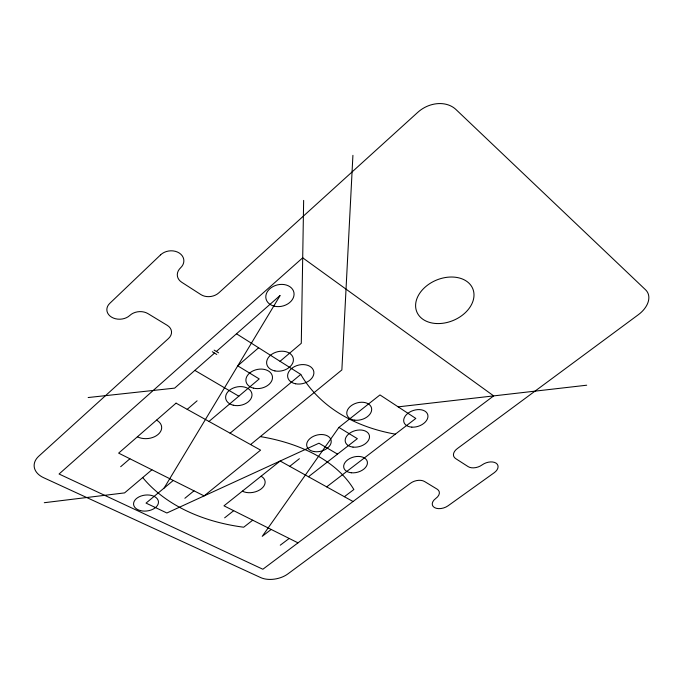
<?xml version="1.0" encoding="UTF-8"?>
<svg xmlns="http://www.w3.org/2000/svg" width="683" height="683" viewBox="0 0 683 683"><rect width="100%" height="100%" fill="white"/><g stroke="black" fill="none" stroke-linecap="round" stroke-linejoin="round"><path stroke-width="1.02" d="M303.645 200.409L301.288 343.31L280.039 361.298M352.915 155.34L341.867 369.93L250.576 444.565M164.099 488.072L280.039 295.662M326.679 486.868L415.819 418.448L379.97 394.928L338.905 427.421L262.229 536.334L271.194 529.453M214.53 353.094L174.669 388.123L88.158 397.54M216.374 351.472L279.953 295.602M120.669 466.72L129.898 458.763M187.21 409.348L197.097 400.819M258.618 347.775L237.693 365.823L259.216 378.92L208.981 421.454M151.908 469.776L124.588 492.895L44.293 502.705M173.26 480.456L146.042 503.098L166.874 512.993L318.952 443.207L337.53 454.11M230.094 433.184L300.776 374.404A200.802 143.55 -24.2 0 0 395.363 434.149M184.871 498.283L193.989 490.829M224.639 517.842L233.688 510.688M289.737 466.335L299.385 458.694M252.701 520.198L243.703 527.216A187.663 129.966 -13.9 0 1 142.713 477.554M308.468 476.751L357.354 438.657L338.905 427.421M280.261 545.196L289.182 538.452M344.377 496.703L353.862 489.523A170.502 104.465 -9 0 0 260.325 436.591M398.163 406.863L586.688 385.212M297.993 542.857L223.973 505.83L280.158 461.008L353.034 501.518M194.851 370.391L238.819 396.191M212.302 351.745L216.75 354.443M214.146 350.114L218.594 352.829M236.497 333.791L300.776 374.404M261.085 476.23A13.634 8.836 -11 0 1 261.367 488.78A13.634 8.836 -11 0 1 242.354 491.171M156.535 420.147A14.847 10.168 -6.1 0 1 158.174 434.379A14.847 10.168 -6.1 0 1 137.403 436.804M160.625 254.819L109.75 303.389A13.011 9.844 -3 0 0 111.594 317.168A13.011 9.844 -3 0 0 129.855 315.418A12.798 9.605 -4.5 0 1 147.963 313.634L167.241 325.339A12.593 9.374 -5.8 0 1 168.479 338.52L38.811 456.176A23.478 15.436 -2.8 0 0 43.618 477.699L260.701 577.596A19.662 11.679 -11.7 0 0 287.893 573.899L410.44 483.274A10.236 6.369 -17.2 0 1 424.527 481.498L437.171 489.173A10.125 6.224 -17.5 0 1 435.797 498.445A10.023 6.087 -17.8 0 0 434.422 507.529A10.023 6.087 -17.8 0 0 448.074 505.787L494.168 472.756A10.271 6.326 -19.8 0 0 496.037 463.134A10.271 6.326 -19.8 0 0 482.13 464.892A10.382 6.471 -19.6 0 1 468.137 466.626L455.663 458.6A10.484 6.617 -19.3 0 1 457.26 448.637L638.34 314.709A23.803 15.581 -28.3 0 0 645.58 289.814L455.945 109.502A28.054 22.735 -30.3 0 0 417.783 112.328L218.825 292.845A12.84 9.938 -8.7 0 1 200.87 294.586L181.704 282.25A13.045 10.194 -7.3 0 1 180.568 267.847A13.25 10.458 -5.7 0 0 179.33 253.069A13.25 10.458 -5.7 0 0 160.625 254.819M302.697 257.815L59.062 474.019L262.861 569.246L493.672 395.892L302.697 257.815M176.06 403.149L118.637 453.128L204.132 495.901L260.582 450.131L176.06 403.149M295.619 383.786A13.336 9.485 -13.8 0 0 313.804 371.612A13.336 9.485 -13.8 0 0 292.836 367.574A13.336 9.485 -13.8 0 0 295.619 383.786M353 447.1A12.422 8.23 -15.6 0 0 369.358 435.447A12.422 8.23 -15.6 0 0 349.67 433.227A12.422 8.23 -15.6 0 0 353 447.1M411.858 427.14A12.499 8.29 -18.3 0 0 427.737 414.641A12.499 8.29 -18.3 0 0 407.836 413.36A12.499 8.29 -18.3 0 0 411.858 427.14M354.75 420.173A12.738 8.648 -16.1 0 0 371.535 408.041A12.738 8.648 -16.1 0 0 351.378 405.574A12.738 8.648 -16.1 0 0 354.75 420.173M351.327 472.773A12.132 7.846 -15.2 0 0 367.283 461.554A12.132 7.846 -15.2 0 0 348.048 459.574A12.132 7.846 -15.2 0 0 351.327 472.773M140.613 510.653A12.516 8 -6.8 0 0 158.439 501.561A12.516 8 -6.8 0 0 138.982 496.9A12.516 8 -6.8 0 0 140.613 510.653M314.009 451.557A12.49 8.324 -14 0 0 331.153 440.561A12.49 8.324 -14 0 0 311.644 437.316A12.49 8.324 -14 0 0 314.009 451.557M274.933 370.92A13.558 9.784 -12.8 0 0 293.289 358.473A13.558 9.784 -12.8 0 0 271.808 354.255A13.558 9.784 -12.8 0 0 274.933 370.92M233.244 405.198A13.319 9.374 -10.5 0 0 251.95 394.065A13.319 9.374 -10.5 0 0 231.196 389.088A13.319 9.374 -10.5 0 0 233.244 405.198M436.454 323.537A30.283 21.856 -22.5 0 0 473.208 289.882A30.283 21.856 -22.5 0 0 424.724 287.492A30.283 21.856 -22.5 0 0 436.454 323.537M253.444 388.14A13.438 9.579 -11.6 0 0 272.457 376.794A13.438 9.579 -11.6 0 0 251.677 371.603A13.438 9.579 -11.6 0 0 253.444 388.14M274.566 306.24A14.309 10.911 -13.5 0 0 293.946 292.666A14.309 10.911 -13.5 0 0 271.271 287.62A14.309 10.911 -13.5 0 0 274.566 306.24"/></g></svg>
